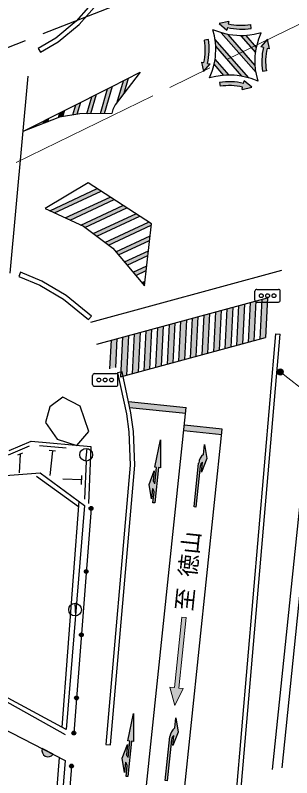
# Model space of a CAD drawing. Units: millimetres at full size, sheet at 1:1000; details may follow other scales. Extents: x 40000 to 680000, y 20000 to 380000.
# Drawn here: x 146007 to 167794, y 235219 to 295376 of the extents above; entities that cross this region are included whole.
import ezdxf
from ezdxf.enums import TextEntityAlignment as Align

# ---------------------------------------------------------------- set-up
doc = ezdxf.new("R2010")
doc.units = ezdxf.units.MM
doc.header["$LTSCALE"] = 1000
doc.linetypes.add('CHAIN', pattern=[18.5, 12, -1.5, 3.5, -1.5])
doc.linetypes.add('DASHED', pattern=[7.5, 6, -1.5])
for name, color, linetype, lineweight in [('M-BGD', 7, 'Continuous', 25), ('M-BMK', 2, 'CHAIN', 13), ('M-BMK-HTXT', 7, 'Continuous', 13), ('M-STR-HTXT', 7, 'Continuous', 13), ('M-STR-STRC', 7, 'Continuous', 25)]:
    doc.layers.add(name, color=color, linetype=linetype, lineweight=lineweight)
doc.styles.add('ＭＳ ゴシック', font='')
doc.styles.get('ＭＳ ゴシック').set_extended_font_data('MS Gothic')

msp = doc.modelspace()

# ---------------------------------------------------------------- hatches: boundary and pattern name
at = {"layer": 'M-BGD'}
for points in [[(151993, 256620, -1), (151970, 256321, -0.41421), (151832, 256482, -0.41421)], [(151612, 251635, -1), (151589, 251335, -0.41421), (151451, 251496, -0.41421)], [(151231, 246649, -1), (151208, 246350, -0.41421), (151070, 246511, -0.41421)], [(150849, 241664, -1), (150826, 241365, -0.41421), (150688, 241526, -0.41421)], [(150637, 238895, -1), (150615, 238596, -0.41421), (150476, 238757, -0.41421)], [(149003, 237068, -0.82183), (148122, 237521)], [(150453, 236295, -1), (150431, 235995, -0.41421), (150292, 236156, -0.41421)]]:
    msp.add_hatch(color=256, dxfattribs=at).paths.add_polyline_path(points)
at = {"layer": 'M-BMK-HTXT'}
msp.add_hatch(color=256, dxfattribs=at).paths.add_polyline_path([(158572, 240917), (159240, 242255), (158892, 242291), (159476, 247860), (159128, 247897), (158544, 242328), (158196, 242364)])
at = {"layer": 'M-STR-HTXT'}
msp.add_hatch(color=256, dxfattribs=at).paths.add_polyline_path([(167114, 267355, -1), (166675, 267116, -0.41421), (166775, 267455, -0.41421)])
at = {"layer": 'M-STR-STRC'}
for points in [[(162798, 294696), (162842, 294891), (162081, 294718), (162686, 294205), (162731, 294403, 0.09512), (164606, 294340), (164560, 294637, -0.09512)], [(162775, 293859), (162555, 293905), (162229, 294000), (164985, 290847), (164951, 291075), (164925, 291400)], [(164212, 293772), (164029, 293758), (163803, 293757), (164958, 292437), (164999, 292708), (165027, 292841)], [(160868, 291641), (160673, 291685), (160846, 290925), (161359, 291530), (161160, 291575, 0.09512), (161223, 293450), (160927, 293403, -0.09512)], [(161742, 293482), (161781, 293228), (161802, 292930), (163875, 290560), (164266, 290476), (164407, 290435)], [(165852, 292765), (166047, 292721), (165874, 293482), (165361, 292877), (165560, 292832, 0.09512), (165497, 290957), (165793, 291004, -0.09512)], [(161753, 291913), (161730, 291748), (161679, 291513), (162450, 290632), (162641, 290646), (162857, 290650)], [(154925, 290413), (154535, 290213), (154041, 288519), (154577, 289221)], [(163922, 289711), (163878, 289516), (164639, 289689), (164033, 290202), (163988, 290004, 0.09512), (162114, 290066), (162160, 289770, -0.09512)], [(153669, 289768), (153588, 289726), (153280, 289572), (152712, 287625), (153044, 287629)], [(152417, 289138), (152028, 288943), (151639, 287610), (151972, 287614)], [(151165, 288509), (150777, 288314), (150541, 287507), (150890, 287566)], [(149913, 287880), (149525, 287685), (149412, 287298), (149491, 287329), (149766, 287375)], [(148662, 287251), (148273, 287056), (148209, 286835), (148582, 286979)], [(147410, 286622), (146604, 286217), (147379, 286515)], [(152780, 281490), (152465, 281695), (148734, 279955), (149111, 279779)], [(153792, 280831), (153478, 281035), (149948, 279389), (150325, 279214)], [(154804, 280171), (154490, 280376), (151162, 278824), (151377, 278724), (151501, 278631)], [(155816, 279512), (155502, 279717), (152144, 278151), (152433, 277934)], [(156725, 278805), (156736, 278913), (156514, 279057), (153075, 277454), (153364, 277238)], [(156595, 277613), (156635, 277982), (153926, 276719), (154139, 276468)], [(156464, 276421), (156505, 276790), (154614, 275909), (154828, 275657)], [(156375, 275598), (155302, 275098), (155516, 274847), (156334, 275229)], [(156244, 274406), (155990, 274288), (156204, 274037)], [(164061, 272595), (163604, 272471), (163447, 269320), (163904, 269444)], [(164974, 272843), (164518, 272719), (164360, 269568), (164817, 269692)], [(165888, 273092), (165431, 272968), (165274, 269816), (165731, 269940)], [(161620, 268823), (162077, 268947), (162234, 272099), (161777, 271975)], [(163147, 272347), (162691, 272223), (162533, 269071), (162990, 269196)], [(159493, 271354), (159037, 271230), (158879, 268079), (159336, 268203)], [(159793, 268327), (160250, 268451), (160407, 271602), (159950, 271478)], [(161320, 271851), (160864, 271727), (160706, 268575), (161163, 268699)], [(157666, 270858), (157210, 270734), (157052, 267582), (157509, 267706)], [(158580, 271106), (158123, 270982), (157966, 267831), (158422, 267955)], [(154926, 270113), (154469, 269989), (154312, 266838), (154768, 266962)], [(155839, 270362), (155383, 270237), (155225, 267086), (155682, 267210)], [(156753, 270610), (156296, 270486), (156139, 267334), (156595, 267458)], [(154012, 269865), (153556, 269741), (153442, 267474), (153899, 267598)], [(159486, 264424), (154922, 264902), (155022, 264439), (159440, 263976)], [(162325, 262726), (159341, 263039), (159294, 262591), (162278, 262278)], [(157293, 259689), (157443, 259673), (157448, 261885), (156995, 259720), (157144, 259705), (157009, 258412, 0.06275), (156880, 258626), (156964, 259422), (156551, 258359), (156734, 257234), (156818, 258030, -0.13953), (156943, 257786), (156852, 256920), (157001, 256904)], [(160833, 260725), (160917, 261521), (161100, 260396), (160687, 259333), (160770, 260129, 0.20151), (160584, 259789), (160246, 256564), (160097, 256580), (160460, 260046, -0.20151)], [(155179, 238098), (155329, 238082), (155334, 240293), (154881, 238129), (155030, 238113), (154895, 236820, 0.06275), (154766, 237035), (154850, 237830), (154437, 236768), (154620, 235642), (154704, 236438, -0.13953), (154829, 236195), (154738, 235328), (154887, 235313)], [(158570, 239150), (158653, 239945), (158837, 238820), (158424, 237757), (158507, 238553, 0.20151), (158321, 238213), (157983, 234988), (157833, 235004), (158197, 238471, -0.20151)]]:
    msp.add_hatch(color=256, dxfattribs=at).paths.add_polyline_path(points)

# ---------------------------------------------------------------- linework, layer by layer
at = {"layer": 'M-BGD', "linetype": 'DASHED'}
msp.add_line((141231, 291198), (221901, 322850), dxfattribs=at)
at = {"layer": 'M-BGD'}
for p, q in [((163290, 232320), (166541, 270248)), ((163639, 232291), (166890, 270218)), ((166541, 270248), (166890, 270218)), ((147098, 261367), (145442, 260662)), ((150007, 261216), (147916, 261404)), ((151641, 261197), (151548, 260202)), ((146581, 260820), (146194, 260656)), ((146387, 260738), (146315, 259284)), ((149179, 260989), (148691, 261033)), ((148935, 261011), (148730, 259067)), ((151486, 257204), (151615, 260201)), ((147689, 259024), (150978, 256632)), ((151251, 258716), (149752, 258780)), ((151236, 258366), (151266, 259065)), ((151008, 257036), (149687, 239207)), ((151982, 256470), (150626, 238746)), ((150706, 248983), (150741, 247984)), ((149003, 237068), (148122, 237521)), ((149473, 236826), (148775, 228207)), ((150442, 236145), (149768, 228226))]:
    msp.add_line(p, q, dxfattribs=at)
for points in [[(147999, 292463), (149398, 293289), (151041, 294659), (154016, 298034), (155603, 300635), (157187, 303823), (158435, 307569), (159195, 310838), (159511, 312944), (159165, 312996), (158851, 310903), (158098, 307664), (156863, 303957), (155297, 300805), (153733, 298242), (150796, 294910), (149196, 293576), (147821, 292765)], [(146276, 274777), (147936, 274088), (149821, 272971), (151790, 271367), (152011, 271639), (150022, 273259), (148093, 274402), (146410, 275100)], [(154076, 267160), (154773, 263931), (154772, 263937), (154967, 262498), (155070, 259884), (153152, 237855), (153501, 237825), (155420, 259875), (155316, 262528), (155117, 263998), (154419, 267234)], [(148382, 263235), (149315, 261925), (150868, 261439), (151805, 262531), (151134, 264528), (149758, 265248), (148726, 264479)]]:
    msp.add_lwpolyline(points, close=True, dxfattribs=at)
for points in [[(167049, 235991), (170857, 273208), (170137, 273281), (166245, 235880)], [(145530, 261026), (147265, 261763), (151965, 261341), (151772, 256861)], [(143858, 258968), (147957, 259266), (151459, 256706), (150008, 239034), (138849, 245053), (135723, 245562), (126584, 228041)], [(135547, 245224), (138973, 244752), (149946, 238638)], [(129279, 227889), (137289, 243094), (149933, 236589), (149256, 228091)]]:
    msp.add_lwpolyline(points, dxfattribs=at)
for centre, radius in [((151595, 260700), 500), ((151982, 256470), 150), ((151600, 251485), 150), ((150724, 248484), 500), ((151219, 246500), 150), ((150838, 241514), 150), ((150626, 238746), 150), ((150442, 236145), 150)]:
    msp.add_circle(centre, radius, dxfattribs=at)
msp.add_arc((148607, 237382), 505, 163.94618, 321.60437, dxfattribs=at)
at = {"layer": 'M-BMK'}
msp.add_lwpolyline([(196580, 308576), (173473, 297148), (131381, 276568)], dxfattribs=at)
at = {"layer": 'M-BMK-HTXT'}
msp.add_lwpolyline([(158892, 242291), (159240, 242255), (158572, 240917), (158196, 242364), (158544, 242328), (159128, 247897), (159476, 247860)], close=True, dxfattribs=at)
at = {"layer": 'M-STR-HTXT'}
msp.add_line((166895, 267235), (177156, 259098), dxfattribs=at)
msp.add_circle((166895, 267235), 250, dxfattribs=at)
at = {"layer": 'M-STR-STRC'}
for p, q in [((162842, 294891), (162798, 294696)), ((162731, 294403), (162686, 294205)), ((164606, 294340), (164560, 294637)), ((164985, 290847), (162229, 294000)), ((164925, 291400), (162775, 293859)), ((164958, 292437), (163803, 293757)), ((165027, 292841), (164212, 293772)), ((161223, 293450), (160927, 293403)), ((164407, 290435), (161742, 293482)), ((163875, 290560), (161802, 292930)), ((165560, 292832), (165361, 292877)), ((166047, 292721), (165852, 292765)), ((162857, 290650), (161753, 291913)), ((160673, 291685), (160868, 291641)), ((161160, 291575), (161359, 291530)), ((162450, 290632), (161679, 291513)), ((147006, 290571), (145568, 275021)), ((165497, 290957), (165793, 291004)), ((154041, 288519), (154535, 290213)), ((154577, 289221), (154925, 290413)), ((162114, 290066), (162160, 289770)), ((163988, 290004), (164033, 290202)), ((152712, 287625), (153280, 289572)), ((153044, 287629), (153669, 289768)), ((163878, 289516), (163922, 289711)), ((151639, 287610), (152028, 288943)), ((151972, 287614), (152417, 289138)), ((150541, 287507), (150777, 288314)), ((150890, 287566), (151165, 288509)), ((149412, 287298), (149525, 287685)), ((149766, 287375), (149913, 287880)), ((148209, 286835), (148273, 287056)), ((148582, 286979), (148662, 287251)), ((147379, 286515), (147410, 286622)), ((148734, 279955), (152465, 281695)), ((149111, 279779), (152780, 281490)), ((149948, 279389), (153478, 281035)), ((150325, 279214), (153792, 280831)), ((151162, 278824), (154490, 280376)), ((151501, 278631), (154804, 280171)), ((152144, 278151), (155502, 279717)), ((152433, 277934), (155816, 279512)), ((153075, 277454), (156514, 279057)), ((153364, 277238), (156725, 278805)), ((153926, 276719), (156635, 277982)), ((154139, 276468), (156595, 277613)), ((154614, 275909), (156505, 276790)), ((154828, 275657), (156464, 276421)), ((155302, 275098), (156375, 275598)), ((151967, 271175), (167013, 275263)), ((155516, 274847), (156334, 275229)), ((155990, 274288), (156244, 274406)), ((165045, 273748), (166745, 273748)), ((164895, 272898), (164895, 273598)), ((166895, 272898), (166895, 273598)), ((152439, 269438), (165888, 273092)), ((164061, 272595), (163904, 269444)), ((164518, 272719), (164360, 269568)), ((164974, 272843), (164817, 269692)), ((165045, 272748), (166745, 272748)), ((165431, 272968), (165274, 269816)), ((165888, 273092), (165731, 269940)), ((161777, 271975), (161620, 268823)), ((162234, 272099), (162077, 268947)), ((162691, 272223), (162533, 269071)), ((163147, 272347), (162990, 269196)), ((163604, 272471), (163447, 269320)), ((159493, 271354), (159336, 268203)), ((159950, 271478), (159793, 268327)), ((160407, 271602), (160250, 268451)), ((160864, 271727), (160706, 268575)), ((161320, 271851), (161163, 268699)), ((157210, 270734), (157052, 267582)), ((157666, 270858), (157509, 267706)), ((158123, 270982), (157966, 267831)), ((158580, 271106), (158422, 267955)), ((159037, 271230), (158879, 268079)), ((154926, 270113), (154768, 266962)), ((155383, 270237), (155225, 267086)), ((155839, 270362), (155682, 267210)), ((156296, 270486), (156139, 267334)), ((156753, 270610), (156595, 267458)), ((153556, 269741), (153442, 267474)), ((154012, 269865), (153899, 267598)), ((154469, 269989), (154312, 266838)), ((154312, 266838), (165731, 269940)), ((152245, 267102), (153945, 267102)), ((152095, 266252), (152095, 266952)), ((154095, 266252), (154095, 266952)), ((152245, 266102), (153945, 266102)), ((154922, 264902), (159486, 264424)), ((155022, 264439), (159440, 263976)), ((156306, 234103), (159486, 264424)), ((162325, 262726), (159341, 263039)), ((159290, 233790), (162325, 262726)), ((162278, 262278), (159294, 262591))]:
    msp.add_line(p, q, dxfattribs=at)
for points in [[(162842, 294891), (162081, 294718), (162686, 294205)], [(161327, 290426), (161532, 290954), (161633, 291297), (161730, 291748), (161776, 292079), (161796, 292308), (161808, 292609), (161803, 292922), (161781, 293228), (161700, 293760), (161583, 294236)], [(165392, 293981), (164842, 293848), (164488, 293794), (164029, 293758), (163695, 293756), (163465, 293767), (163165, 293795), (162855, 293842), (162555, 293905), (162038, 294056), (161583, 294236)], [(165137, 290171), (165005, 290721), (164951, 291075), (164915, 291534), (164913, 291869), (164924, 292099), (164952, 292399), (164999, 292708), (165062, 293008), (165212, 293525), (165392, 293981)], [(166047, 292721), (165874, 293482), (165361, 292877)], [(160673, 291685), (160846, 290925), (161359, 291530)], [(165137, 290171), (164610, 290375), (164266, 290476), (163816, 290573), (163484, 290619), (163255, 290640), (162954, 290651), (162641, 290646), (162335, 290624), (161803, 290544), (161327, 290426)], [(163878, 289516), (164639, 289689), (164033, 290202)], [(157009, 258412), (157144, 259705), (156995, 259720), (157448, 261885), (157443, 259673), (157293, 259689), (157001, 256904), (156852, 256920), (156943, 257786)], [(160833, 260725), (160917, 261521), (161100, 260396), (160687, 259333), (160770, 260129)], [(160584, 259789), (160246, 256564), (160097, 256580), (160460, 260046)], [(156818, 258030), (156734, 257234), (156551, 258359), (156964, 259422), (156880, 258626)], [(154895, 236820), (155030, 238113), (154881, 238129), (155334, 240293), (155329, 238082), (155179, 238098), (154887, 235313), (154738, 235328), (154829, 236195)], [(158570, 239150), (158653, 239945), (158837, 238820), (158424, 237757), (158507, 238553)], [(158321, 238213), (157983, 234988), (157833, 235004), (158197, 238471)], [(154704, 236438), (154620, 235642), (154437, 236768), (154850, 237830), (154766, 237035)]]:
    msp.add_lwpolyline(points, dxfattribs=at)
for points in [[(146604, 286217), (153588, 289726), (155851, 290888), (153877, 288305), (153692, 287941), (153607, 287637), (151104, 287602), (149491, 287329)], [(148354, 280132), (151377, 278724), (153696, 276990), (156204, 274037), (156736, 278913), (151755, 282158)]]:
    msp.add_lwpolyline(points, close=True, dxfattribs=at)
for centre in [(165395, 273248), (165895, 273248), (166395, 273248), (152595, 266602), (153095, 266602), (153595, 266602)]:
    msp.add_circle(centre, 150, dxfattribs=at)
for centre, radius, start, end in [((163832, 299255), 4975, 257.2164, 278.9508), ((163832, 299255), 4675, 257.2164, 278.9508), ((156309, 292676), 4675, 347.2164, 8.9508), ((156309, 292676), 4975, 347.2164, 8.9508), ((170411, 291731), 4975, 167.2164, 188.9508), ((170411, 291731), 4675, 167.2164, 188.9508), ((162888, 285152), 4975, 77.2164, 98.9508), ((162888, 285152), 4675, 77.2164, 98.9508), ((165045, 273598), 150, 90, 180), ((166745, 273598), 150, 0, 90), ((165045, 272898), 150, 180, 270), ((166745, 272898), 150, 270, 0), ((152245, 266952), 150, 90, 180), ((153945, 266952), 150, 0, 90), ((152245, 266252), 150, 180, 270), ((153945, 266252), 150, 270, 0), ((161455, 259942), 1000, 128.4389, 174.0119), ((161081, 259737), 500, 128.4389, 174.0119), ((156093, 258010), 1000, 23.70104, 38.06255), ((156453, 257688), 500, 11.35394, 43.12694), ((159192, 238366), 1000, 128.4389, 174.0119), ((158818, 238161), 500, 128.4389, 174.0119), ((153979, 236418), 1000, 23.70104, 38.06255), ((154339, 236096), 500, 11.35394, 43.12694)]:
    msp.add_arc(centre, radius, start, end, dxfattribs=at)

# ---------------------------------------------------------------- texts
at = {"layer": 'M-BMK-HTXT', "style": 'ＭＳ ゴシック'}
msp.add_text('至 徳山', height=1320, rotation=84.012, dxfattribs=at).set_placement((159292, 248393), align=Align.MIDDLE_LEFT)

doc.saveas('drawing.dxf')
